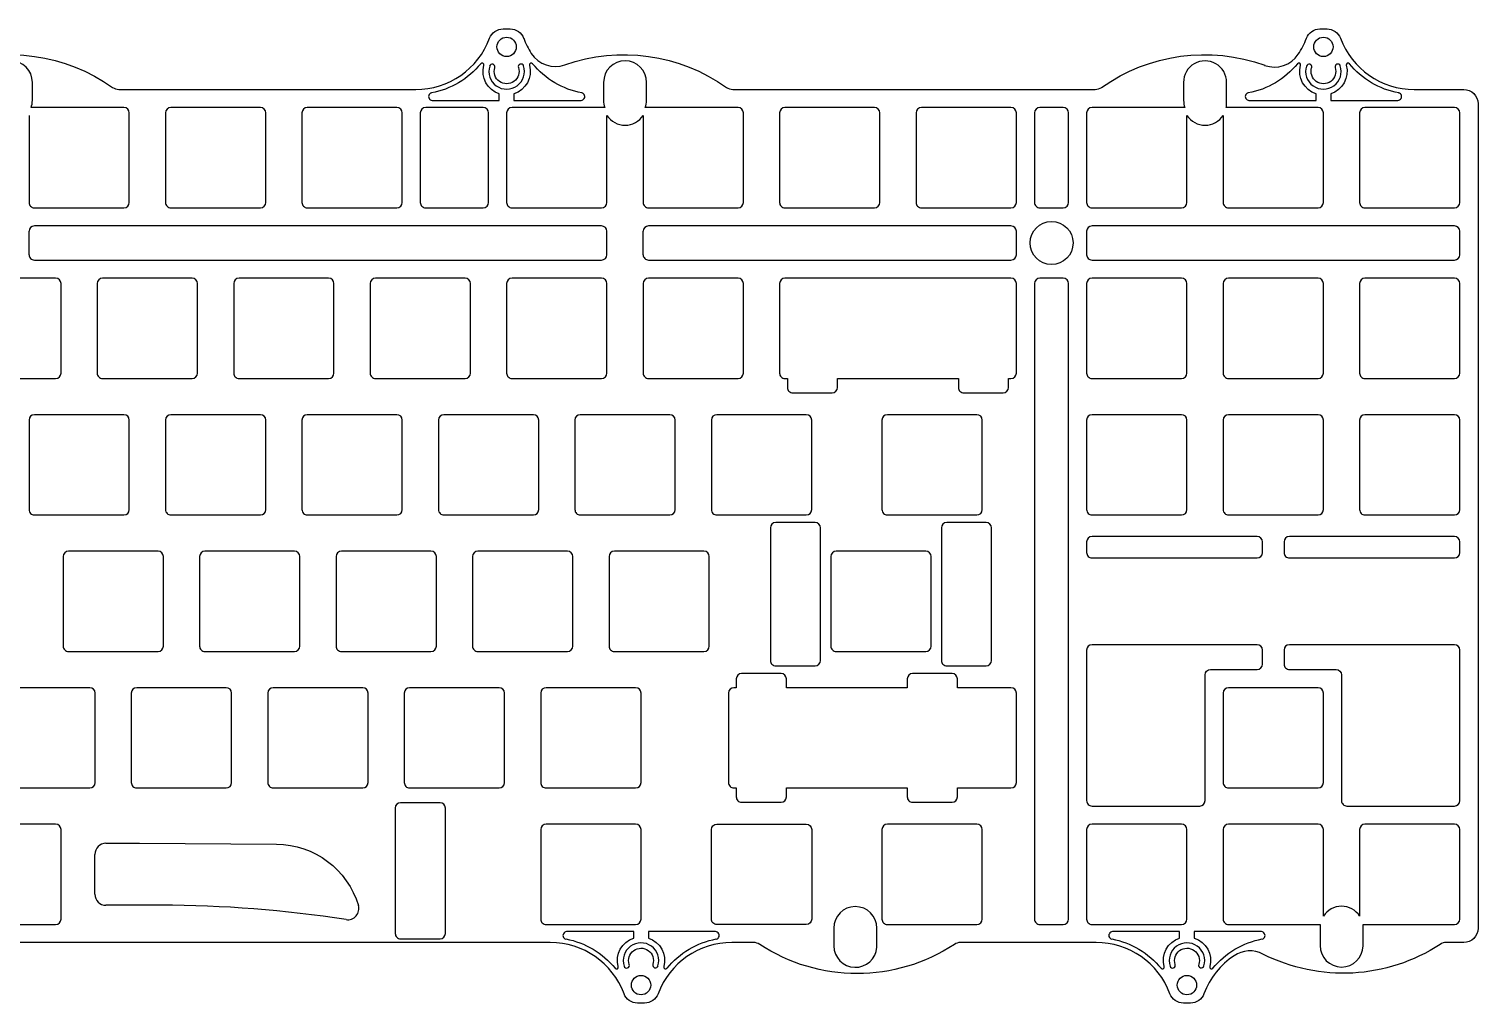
# Model space of a CAD drawing. Header units: millimetres. Extents: x 0 to 348, y -128 to 8.
# Drawn here: x 145.4 to 347.6, y -128.2 to 7.8 of the extents above; entities that cross this region are included whole.
import ezdxf

# ---------------------------------------------------------------- set-up
doc = ezdxf.new("R2010")
doc.units = ezdxf.units.MM
doc.header["$MEASUREMENT"] = 0

msp = doc.modelspace()

# ---------------------------------------------------------------- linework, layer by layer
at = {"color": 242, "true_color": 0xe4002b, "extrusion": (1.77636e-14, 1, -4.47337e-14)}
for p, q in [((211.56, 7.79, 7.27), (212.56, 7.79, 7.27)), ((325.57, 7.79, 7.27), (326.57, 7.79, 7.27))]:
    msp.add_line(p, q, dxfattribs=at)
at = {"color": 242, "true_color": 0xe4002b, "extrusion": (-1, -5.47851e-11, -7.63189e-19)}
msp.add_line((145.86, -2.18, 7.27), (145.86, 0.34, 7.27), dxfattribs=at)
at = {"color": 242, "true_color": 0xe4002b, "extrusion": (1, 5.45905e-11, 1.19719e-18)}
msp.add_line((225.59, 0.34, 7.27), (225.59, -2.18, 7.27), dxfattribs=at)
at = {"color": 242, "true_color": 0xe4002b, "extrusion": (-1, -5.47677e-11, -1.08374e-18)}
msp.add_line((231.59, -2.18, 7.27), (231.59, 0.34, 7.27), dxfattribs=at)
at = {"color": 242, "true_color": 0xe4002b, "extrusion": (1, 6.39145e-11, 1.29641e-18)}
msp.add_line((306.55, 0.34, 7.27), (306.55, -2.18, 7.27), dxfattribs=at)
at = {"color": 242, "true_color": 0xe4002b, "extrusion": (-1, -1.30325e-11, -1.43297e-18)}
msp.add_line((312.55, -2.66, 7.27), (312.55, 0.34, 7.27), dxfattribs=at)
at = {"color": 242, "true_color": 0xe4002b, "extrusion": (5.53269e-32, 1, -4.47337e-14)}
for p, q in [((157.95, -0.65, 7.27), (199.39, -0.65, 7.27)), ((243.65, -0.65, 7.27), (294.22, -0.65, 7.27)), ((338.75, -0.65, 7.27), (345.65, -0.65, 7.27)), ((201.79, -2.19, 7.27), (211.04, -2.19, 7.27)), ((213.08, -2.19, 7.27), (222.33, -2.19, 7.27)), ((315.8, -2.19, 7.27), (325.05, -2.19, 7.27)), ((327.09, -2.19, 7.27), (336.34, -2.19, 7.27)), ((146.14, -17.18, 7.27), (158.64, -17.18, 7.27)), ((165.19, -17.18, 7.27), (177.69, -17.18, 7.27)), ((184.24, -17.18, 7.27), (196.74, -17.18, 7.27)), ((200.76, -17.18, 7.27), (208.79, -17.18, 7.27)), ((212.81, -17.18, 7.27), (225.31, -17.18, 7.27)), ((231.86, -17.18, 7.27), (244.36, -17.18, 7.27)), ((250.91, -17.18, 7.27), (263.41, -17.18, 7.27)), ((269.96, -17.18, 7.27), (282.46, -17.18, 7.27)), ((286.49, -17.18, 7.27), (289.75, -17.18, 7.27)), ((293.77, -17.18, 7.27), (306.27, -17.18, 7.27)), ((312.82, -17.18, 7.27), (325.32, -17.18, 7.27)), ((331.87, -17.18, 7.27), (344.37, -17.18, 7.27)), ((146.14, -24.46, 7.27), (225.31, -24.46, 7.27)), ((231.86, -24.46, 7.27), (282.46, -24.46, 7.27)), ((293.77, -24.46, 7.27), (344.37, -24.46, 7.27)), ((136.61, -40.99, 7.27), (149.11, -40.99, 7.27)), ((155.66, -40.99, 7.27), (168.16, -40.99, 7.27)), ((174.71, -40.99, 7.27), (187.21, -40.99, 7.27)), ((193.76, -40.99, 7.27), (206.26, -40.99, 7.27)), ((212.81, -40.99, 7.27), (225.31, -40.99, 7.27)), ((231.86, -40.99, 7.27), (244.36, -40.99, 7.27)), ((250.91, -40.99, 7.27), (251.25, -40.99, 7.27)), ((258.25, -40.99, 7.27), (275.12, -40.99, 7.27)), ((282.12, -40.99, 7.27), (282.46, -40.99, 7.27)), ((293.77, -40.99, 7.27), (306.27, -40.99, 7.27)), ((312.82, -40.99, 7.27), (325.32, -40.99, 7.27)), ((331.87, -40.99, 7.27), (344.37, -40.99, 7.27)), ((252, -42.99, 7.27), (257.5, -42.99, 7.27)), ((275.87, -42.99, 7.27), (281.37, -42.99, 7.27)), ((146.14, -60.04, 7.27), (158.64, -60.04, 7.27)), ((165.19, -60.04, 7.27), (177.69, -60.04, 7.27)), ((184.24, -60.04, 7.27), (196.74, -60.04, 7.27)), ((203.29, -60.04, 7.27), (215.79, -60.04, 7.27)), ((222.34, -60.04, 7.27), (234.84, -60.04, 7.27)), ((241.39, -60.04, 7.27), (253.89, -60.04, 7.27)), ((265.2, -60.04, 7.27), (277.7, -60.04, 7.27)), ((293.77, -60.04, 7.27), (306.27, -60.04, 7.27)), ((312.82, -60.04, 7.27), (325.32, -60.04, 7.27)), ((331.87, -60.04, 7.27), (344.37, -60.04, 7.27)), ((293.77, -66.04, 7.27), (316.82, -66.04, 7.27)), ((321.32, -66.04, 7.27), (344.37, -66.04, 7.27)), ((150.9, -79.09, 7.27), (163.4, -79.09, 7.27)), ((169.95, -79.09, 7.27), (182.45, -79.09, 7.27)), ((189, -79.09, 7.27), (201.5, -79.09, 7.27)), ((208.05, -79.09, 7.27), (220.55, -79.09, 7.27)), ((227.1, -79.09, 7.27), (239.6, -79.09, 7.27)), ((258.06, -79.09, 7.27), (270.56, -79.09, 7.27)), ((249.62, -81.09, 7.27), (255.12, -81.09, 7.27)), ((273.49, -81.09, 7.27), (278.99, -81.09, 7.27)), ((310.3, -81.61, 7.27), (316.82, -81.61, 7.27)), ((321.32, -81.61, 7.27), (327.85, -81.61, 7.27)), ((141.37, -98.14, 7.27), (153.87, -98.14, 7.27)), ((160.42, -98.14, 7.27), (172.92, -98.14, 7.27)), ((179.47, -98.14, 7.27), (191.97, -98.14, 7.27)), ((198.52, -98.14, 7.27), (211.02, -98.14, 7.27)), ((217.57, -98.14, 7.27), (230.07, -98.14, 7.27)), ((243.77, -98.14, 7.27), (244.11, -98.14, 7.27)), ((251.11, -98.14, 7.27), (267.98, -98.14, 7.27)), ((274.98, -98.14, 7.27), (282.46, -98.14, 7.27)), ((312.82, -98.14, 7.27), (325.32, -98.14, 7.27)), ((244.86, -100.14, 7.27), (250.36, -100.14, 7.27)), ((268.73, -100.14, 7.27), (274.23, -100.14, 7.27)), ((293.77, -100.66, 7.27), (308.8, -100.66, 7.27)), ((329.35, -100.66, 7.27), (344.37, -100.66, 7.27)), ((136.61, -117.19, 7.27), (149.11, -117.19, 7.27)), ((217.57, -117.19, 7.27), (230.07, -117.19, 7.27)), ((265.2, -117.19, 7.27), (277.7, -117.19, 7.27)), ((286.49, -117.19, 7.27), (289.75, -117.19, 7.27)), ((293.77, -117.19, 7.27), (306.27, -117.19, 7.27)), ((312.82, -117.19, 7.27), (325.6, -117.19, 7.27)), ((331.6, -117.19, 7.27), (344.37, -117.19, 7.27)), ((197.26, -119.19, 7.27), (202.76, -119.19, 7.27))]:
    msp.add_line(p, q, dxfattribs=at)
at = {"color": 242, "true_color": 0xe4002b, "extrusion": (-1, 8.29417e-34, -1.21829e-18)}
for p, q in [((211.04, -2.19, 7.27), (211.04, -1.26, 7.27)), ((325.05, -2.19, 7.27), (325.05, -1.26, 7.27)), ((159.39, -16.43, 7.27), (159.39, -3.93, 7.27)), ((178.44, -16.43, 7.27), (178.44, -3.93, 7.27)), ((197.49, -16.43, 7.27), (197.49, -3.93, 7.27)), ((209.54, -16.43, 7.27), (209.54, -3.93, 7.27)), ((245.11, -16.43, 7.27), (245.11, -3.93, 7.27)), ((264.16, -16.43, 7.27), (264.16, -3.93, 7.27)), ((283.21, -16.43, 7.27), (283.21, -3.93, 7.27)), ((290.5, -16.43, 7.27), (290.5, -3.93, 7.27)), ((326.07, -16.43, 7.27), (326.07, -3.93, 7.27)), ((345.12, -16.43, 7.27), (345.12, -3.93, 7.27)), ((226.06, -16.43, 7.27), (226.06, -4.27, 7.27)), ((307.02, -16.43, 7.27), (307.02, -4.27, 7.27)), ((226.06, -23.71, 7.27), (226.06, -20.45, 7.27)), ((283.21, -23.71, 7.27), (283.21, -20.45, 7.27)), ((345.12, -23.71, 7.27), (345.12, -20.45, 7.27)), ((149.86, -40.24, 7.27), (149.86, -27.74, 7.27)), ((168.91, -40.24, 7.27), (168.91, -27.74, 7.27)), ((187.96, -40.24, 7.27), (187.96, -27.74, 7.27)), ((207.01, -40.24, 7.27), (207.01, -27.74, 7.27)), ((226.06, -40.24, 7.27), (226.06, -27.74, 7.27)), ((245.11, -40.24, 7.27), (245.11, -27.74, 7.27)), ((283.21, -40.24, 7.27), (283.21, -27.74, 7.27)), ((290.5, -116.44, 7.27), (290.5, -27.74, 7.27)), ((307.02, -40.24, 7.27), (307.02, -27.74, 7.27)), ((326.07, -40.24, 7.27), (326.07, -27.74, 7.27)), ((345.12, -40.24, 7.27), (345.12, -27.74, 7.27)), ((258.25, -42.24, 7.27), (258.25, -40.99, 7.27)), ((282.12, -42.24, 7.27), (282.12, -40.99, 7.27)), ((159.39, -59.29, 7.27), (159.39, -46.79, 7.27)), ((178.44, -59.29, 7.27), (178.44, -46.79, 7.27)), ((197.49, -59.29, 7.27), (197.49, -46.79, 7.27)), ((216.54, -59.29, 7.27), (216.54, -46.79, 7.27)), ((235.59, -59.29, 7.27), (235.59, -46.79, 7.27)), ((254.64, -59.29, 7.27), (254.64, -46.79, 7.27)), ((278.45, -59.29, 7.27), (278.45, -46.79, 7.27)), ((307.02, -59.29, 7.27), (307.02, -46.79, 7.27)), ((326.07, -59.29, 7.27), (326.07, -46.79, 7.27)), ((345.12, -59.29, 7.27), (345.12, -46.79, 7.27)), ((255.87, -80.34, 7.27), (255.87, -61.84, 7.27)), ((279.74, -80.34, 7.27), (279.74, -61.84, 7.27)), ((317.57, -65.29, 7.27), (317.57, -63.79, 7.27)), ((345.12, -65.29, 7.27), (345.12, -63.79, 7.27)), ((164.15, -78.34, 7.27), (164.15, -65.84, 7.27)), ((183.2, -78.34, 7.27), (183.2, -65.84, 7.27)), ((202.25, -78.34, 7.27), (202.25, -65.84, 7.27)), ((221.3, -78.34, 7.27), (221.3, -65.84, 7.27)), ((240.35, -78.34, 7.27), (240.35, -65.84, 7.27)), ((271.31, -78.34, 7.27), (271.31, -65.84, 7.27)), ((317.57, -80.86, 7.27), (317.57, -78.89, 7.27)), ((345.12, -99.91, 7.27), (345.12, -78.89, 7.27)), ((251.11, -84.14, 7.27), (251.11, -82.92, 7.27)), ((274.98, -84.14, 7.27), (274.98, -82.92, 7.27)), ((309.55, -99.91, 7.27), (309.55, -82.36, 7.27)), ((154.62, -97.39, 7.27), (154.62, -84.89, 7.27)), ((173.67, -97.39, 7.27), (173.67, -84.89, 7.27)), ((192.72, -97.39, 7.27), (192.72, -84.89, 7.27)), ((211.77, -97.39, 7.27), (211.77, -84.89, 7.27)), ((230.82, -97.39, 7.27), (230.82, -84.89, 7.27)), ((283.21, -97.39, 7.27), (283.21, -84.89, 7.27)), ((326.07, -97.39, 7.27), (326.07, -84.89, 7.27)), ((251.11, -99.39, 7.27), (251.11, -98.14, 7.27)), ((274.98, -99.39, 7.27), (274.98, -98.14, 7.27)), ((203.51, -118.44, 7.27), (203.51, -100.94, 7.27)), ((149.86, -116.44, 7.27), (149.86, -103.94, 7.27)), ((230.82, -116.44, 7.27), (230.82, -103.94, 7.27)), ((278.45, -116.44, 7.27), (278.45, -103.94, 7.27)), ((307.02, -116.44, 7.27), (307.02, -103.94, 7.27)), ((326.07, -116.03, 7.27), (326.07, -103.94, 7.27)), ((345.12, -116.44, 7.27), (345.12, -103.94, 7.27)), ((229.8, -119.1, 7.27), (229.8, -118.17, 7.27)), ((263.73, -120.36, 7.27), (263.73, -118.86, 7.27)), ((306, -119.1, 7.27), (306, -118.17, 7.27))]:
    msp.add_line(p, q, dxfattribs=at)
at = {"color": 242, "true_color": 0xe4002b, "extrusion": (1, -8.29417e-34, 1.21829e-18)}
for p, q in [((213.08, -1.26, 7.27), (213.08, -2.19, 7.27)), ((327.09, -1.26, 7.27), (327.09, -2.19, 7.27)), ((164.44, -3.93, 7.27), (164.44, -16.43, 7.27)), ((183.49, -3.93, 7.27), (183.49, -16.43, 7.27)), ((200.01, -3.93, 7.27), (200.01, -16.43, 7.27)), ((212.06, -3.93, 7.27), (212.06, -16.43, 7.27)), ((250.16, -3.93, 7.27), (250.16, -16.43, 7.27)), ((269.21, -3.93, 7.27), (269.21, -16.43, 7.27)), ((285.74, -3.93, 7.27), (285.74, -16.43, 7.27)), ((293.02, -3.93, 7.27), (293.02, -16.43, 7.27)), ((331.12, -3.93, 7.27), (331.12, -16.43, 7.27)), ((347.65, -2.65, 7.27), (347.65, -117.71, 7.27)), ((145.39, -4.27, 7.27), (145.39, -16.43, 7.27)), ((231.11, -4.27, 7.27), (231.11, -16.43, 7.27)), ((312.07, -4.27, 7.27), (312.07, -16.43, 7.27)), ((145.39, -23.71, 7.27), (145.39, -20.45, 7.27)), ((231.11, -23.71, 7.27), (231.11, -20.45, 7.27)), ((293.02, -20.45, 7.27), (293.02, -23.71, 7.27)), ((154.91, -27.74, 7.27), (154.91, -40.24, 7.27)), ((173.96, -27.74, 7.27), (173.96, -40.24, 7.27)), ((193.01, -27.74, 7.27), (193.01, -40.24, 7.27)), ((212.06, -27.74, 7.27), (212.06, -40.24, 7.27)), ((231.11, -27.74, 7.27), (231.11, -40.24, 7.27)), ((250.16, -27.74, 7.27), (250.16, -40.24, 7.27)), ((285.74, -27.74, 7.27), (285.74, -116.44, 7.27)), ((293.02, -27.74, 7.27), (293.02, -40.24, 7.27)), ((312.07, -27.74, 7.27), (312.07, -40.24, 7.27)), ((331.12, -27.74, 7.27), (331.12, -40.24, 7.27)), ((251.25, -40.99, 7.27), (251.25, -42.24, 7.27)), ((275.12, -40.99, 7.27), (275.12, -42.24, 7.27)), ((145.39, -46.79, 7.27), (145.39, -59.29, 7.27)), ((164.44, -46.79, 7.27), (164.44, -59.29, 7.27)), ((183.49, -46.79, 7.27), (183.49, -59.29, 7.27)), ((202.54, -46.79, 7.27), (202.54, -59.29, 7.27)), ((221.59, -46.79, 7.27), (221.59, -59.29, 7.27)), ((240.64, -46.79, 7.27), (240.64, -59.29, 7.27)), ((264.45, -46.79, 7.27), (264.45, -59.29, 7.27)), ((293.02, -46.79, 7.27), (293.02, -59.29, 7.27)), ((312.07, -46.79, 7.27), (312.07, -59.29, 7.27)), ((331.12, -46.79, 7.27), (331.12, -59.29, 7.27)), ((248.87, -61.84, 7.27), (248.87, -80.34, 7.27)), ((272.74, -61.84, 7.27), (272.74, -80.34, 7.27)), ((293.02, -63.79, 7.27), (293.02, -65.29, 7.27)), ((320.57, -63.79, 7.27), (320.57, -65.29, 7.27)), ((150.15, -65.84, 7.27), (150.15, -78.34, 7.27)), ((169.2, -65.84, 7.27), (169.2, -78.34, 7.27)), ((188.25, -65.84, 7.27), (188.25, -78.34, 7.27)), ((207.3, -65.84, 7.27), (207.3, -78.34, 7.27)), ((226.35, -65.84, 7.27), (226.35, -78.34, 7.27)), ((257.31, -65.84, 7.27), (257.31, -78.34, 7.27)), ((293.02, -78.89, 7.27), (293.02, -99.91, 7.27)), ((320.57, -78.89, 7.27), (320.57, -80.86, 7.27)), ((244.11, -82.92, 7.27), (244.11, -84.14, 7.27)), ((267.98, -82.92, 7.27), (267.98, -84.14, 7.27)), ((328.6, -82.36, 7.27), (328.6, -99.91, 7.27)), ((159.67, -84.89, 7.27), (159.67, -97.39, 7.27)), ((178.72, -84.89, 7.27), (178.72, -97.39, 7.27)), ((197.77, -84.89, 7.27), (197.77, -97.39, 7.27)), ((216.82, -84.89, 7.27), (216.82, -97.39, 7.27)), ((243.02, -84.89, 7.27), (243.02, -97.39, 7.27)), ((312.07, -84.89, 7.27), (312.07, -97.39, 7.27)), ((244.11, -98.14, 7.27), (244.11, -99.39, 7.27)), ((267.98, -98.14, 7.27), (267.98, -99.39, 7.27)), ((196.51, -100.94, 7.27), (196.51, -118.44, 7.27)), ((216.82, -103.94, 7.27), (216.82, -116.44, 7.27)), ((264.45, -103.94, 7.27), (264.45, -116.44, 7.27)), ((293.02, -103.94, 7.27), (293.02, -116.44, 7.27)), ((312.07, -103.94, 7.27), (312.07, -116.44, 7.27)), ((331.12, -103.94, 7.27), (331.12, -116.03, 7.27)), ((231.84, -118.17, 7.27), (231.84, -119.1, 7.27)), ((257.73, -117.69, 7.27), (257.73, -118.67, 7.27)), ((257.74, -118.67, 7.27), (257.74, -120.17, 7.27)), ((308.04, -118.17, 7.27), (308.04, -119.1, 7.27))]:
    msp.add_line(p, q, dxfattribs=at)
at = {"color": 242, "true_color": 0xe4002b, "extrusion": (-5.53269e-32, -1, 4.47337e-14)}
for p, q in [((158.64, -3.18, 7.27), (145.68, -3.18, 7.27)), ((177.69, -3.18, 7.27), (165.19, -3.18, 7.27)), ((196.74, -3.18, 7.27), (184.24, -3.18, 7.27)), ((208.79, -3.18, 7.27), (200.76, -3.18, 7.27)), ((225.77, -3.18, 7.27), (212.81, -3.18, 7.27)), ((244.36, -3.18, 7.27), (231.41, -3.18, 7.27)), ((263.41, -3.18, 7.27), (250.91, -3.18, 7.27)), ((282.46, -3.18, 7.27), (269.96, -3.18, 7.27)), ((289.75, -3.18, 7.27), (286.49, -3.18, 7.27)), ((306.73, -3.18, 7.27), (293.77, -3.18, 7.27)), ((325.32, -3.18, 7.27), (312.5, -3.18, 7.27)), ((344.37, -3.18, 7.27), (331.87, -3.18, 7.27)), ((225.31, -19.7, 7.27), (146.14, -19.7, 7.27)), ((282.46, -19.7, 7.27), (231.86, -19.7, 7.27)), ((344.37, -19.7, 7.27), (293.77, -19.7, 7.27)), ((149.11, -26.99, 7.27), (136.61, -26.99, 7.27)), ((168.16, -26.99, 7.27), (155.66, -26.99, 7.27)), ((187.21, -26.99, 7.27), (174.71, -26.99, 7.27)), ((206.26, -26.99, 7.27), (193.76, -26.99, 7.27)), ((225.31, -26.99, 7.27), (212.81, -26.99, 7.27)), ((244.36, -26.99, 7.27), (231.86, -26.99, 7.27)), ((282.46, -26.99, 7.27), (250.91, -26.99, 7.27)), ((289.75, -26.99, 7.27), (286.49, -26.99, 7.27)), ((306.27, -26.99, 7.27), (293.77, -26.99, 7.27)), ((325.32, -26.99, 7.27), (312.82, -26.99, 7.27)), ((344.37, -26.99, 7.27), (331.87, -26.99, 7.27)), ((158.64, -46.04, 7.27), (146.14, -46.04, 7.27)), ((177.69, -46.04, 7.27), (165.19, -46.04, 7.27)), ((196.74, -46.04, 7.27), (184.24, -46.04, 7.27)), ((215.79, -46.04, 7.27), (203.29, -46.04, 7.27)), ((234.84, -46.04, 7.27), (222.34, -46.04, 7.27)), ((253.89, -46.04, 7.27), (241.39, -46.04, 7.27)), ((277.7, -46.04, 7.27), (265.2, -46.04, 7.27)), ((306.27, -46.04, 7.27), (293.77, -46.04, 7.27)), ((325.32, -46.04, 7.27), (312.82, -46.04, 7.27)), ((344.37, -46.04, 7.27), (331.87, -46.04, 7.27)), ((255.12, -61.09, 7.27), (249.62, -61.09, 7.27)), ((278.99, -61.09, 7.27), (273.49, -61.09, 7.27)), ((316.82, -63.04, 7.27), (293.77, -63.04, 7.27)), ((344.37, -63.04, 7.27), (321.32, -63.04, 7.27)), ((163.4, -65.09, 7.27), (150.9, -65.09, 7.27)), ((182.45, -65.09, 7.27), (169.95, -65.09, 7.27)), ((201.5, -65.09, 7.27), (189, -65.09, 7.27)), ((220.55, -65.09, 7.27), (208.05, -65.09, 7.27)), ((239.6, -65.09, 7.27), (227.1, -65.09, 7.27)), ((270.56, -65.09, 7.27), (258.06, -65.09, 7.27)), ((316.82, -78.14, 7.27), (293.77, -78.14, 7.27)), ((344.37, -78.14, 7.27), (321.32, -78.14, 7.27)), ((250.36, -82.17, 7.27), (244.86, -82.17, 7.27)), ((274.23, -82.17, 7.27), (268.73, -82.17, 7.27)), ((153.87, -84.14, 7.27), (141.37, -84.14, 7.27)), ((172.92, -84.14, 7.27), (160.42, -84.14, 7.27)), ((191.97, -84.14, 7.27), (179.47, -84.14, 7.27)), ((211.02, -84.14, 7.27), (198.52, -84.14, 7.27)), ((230.07, -84.14, 7.27), (217.57, -84.14, 7.27)), ((244.11, -84.14, 7.27), (243.77, -84.14, 7.27)), ((267.98, -84.14, 7.27), (251.11, -84.14, 7.27)), ((282.46, -84.14, 7.27), (274.98, -84.14, 7.27)), ((325.32, -84.14, 7.27), (312.82, -84.14, 7.27)), ((202.76, -100.19, 7.27), (197.26, -100.19, 7.27)), ((149.11, -103.19, 7.27), (136.61, -103.19, 7.27)), ((230.07, -103.19, 7.27), (217.57, -103.19, 7.27)), ((277.7, -103.19, 7.27), (265.2, -103.19, 7.27)), ((306.27, -103.19, 7.27), (293.77, -103.19, 7.27)), ((325.32, -103.19, 7.27), (312.82, -103.19, 7.27)), ((344.37, -103.19, 7.27), (331.87, -103.19, 7.27)), ((229.8, -118.17, 7.27), (220.55, -118.17, 7.27)), ((241.09, -118.17, 7.27), (231.84, -118.17, 7.27)), ((306, -118.17, 7.27), (296.75, -118.17, 7.27)), ((317.29, -118.17, 7.27), (308.04, -118.17, 7.27)), ((218.15, -119.71, 7.27), (121.26, -119.71, 7.27)), ((246.53, -119.71, 7.27), (243.5, -119.71, 7.27)), ((294.35, -119.71, 7.27), (275.41, -119.71, 7.27)), ((345.65, -119.71, 7.27), (343.21, -119.71, 7.27)), ((231.32, -128.15, 7.27), (230.32, -128.15, 7.27)), ((307.52, -128.15, 7.27), (306.52, -128.15, 7.27))]:
    msp.add_line(p, q, dxfattribs=at)
at = {"color": 242, "true_color": 0xe4002b, "extrusion": (1, 2.427e-11, 7.9834e-18)}
msp.add_line((240.64, -116.44, 7.27), (240.64, -103.94, 7.27), dxfattribs=at)
at = {"color": 242, "true_color": 0xe4002b, "extrusion": (-3.80522e-32, -1, 4.57299e-14)}
msp.add_line((241.39, -103.19, 7.27), (253.89, -103.19, 7.27), dxfattribs=at)
at = {"color": 242, "true_color": 0xe4002b, "extrusion": (-1, -3.05085e-31, -7.9834e-18)}
msp.add_line((254.64, -103.94, 7.27), (254.64, -116.44, 7.27), dxfattribs=at)
at = {"color": 242, "true_color": 0xe4002b, "extrusion": (-5.27524e-32, -1, 4.262e-14)}
msp.add_line((156.13, -105.86, 7.27), (160.82, -105.86, 7.27), dxfattribs=at)
at = {"color": 242, "true_color": 0xe4002b, "extrusion": (-0.006366, -0.99998, 4.28329e-14)}
msp.add_line((160.82, -105.86, 7.27), (179.95, -105.99, 7.27), dxfattribs=at)
at = {"color": 242, "true_color": 0xe4002b, "extrusion": (1, 3.02455e-31, 7.9834e-18)}
msp.add_line((154.58, -112.96, 7.27), (154.58, -107.41, 7.27), dxfattribs=at)
at = {"color": 242, "true_color": 0xe4002b, "extrusion": (5.27524e-32, 1, -4.262e-14)}
msp.add_line((163.82, -114.51, 7.27), (156.13, -114.51, 7.27), dxfattribs=at)
at = {"color": 242, "true_color": 0xe4002b, "extrusion": (1.214e-10, 1, -4.57299e-14)}
msp.add_line((253.89, -117.19, 7.27), (241.39, -117.19, 7.27), dxfattribs=at)
at = {"color": 242, "true_color": 0xe4002b, "extrusion": (1, 2.79874e-12, 1.20721e-18)}
msp.add_line((325.6, -117.19, 7.27), (325.6, -118.63, 7.27), dxfattribs=at)
at = {"color": 242, "true_color": 0xe4002b, "extrusion": (-1, -6.62711e-11, -2.14574e-18)}
msp.add_line((331.6, -120.16, 7.27), (331.6, -117.19, 7.27), dxfattribs=at)
at = {"color": 242, "true_color": 0xe4002b, "extrusion": (-1, -6.6382e-11, -9.468e-19)}
msp.add_line((263.73, -118.71, 7.27), (263.73, -117.69, 7.27), dxfattribs=at)
at = {"color": 242, "true_color": 0xe4002b, "extrusion": (1, 0.000711772, -1.10951e-16)}
msp.add_line((325.6, -118.63, 7.27), (325.6, -120.13, 7.27), dxfattribs=at)
at = {"color": 242, "true_color": 0xe4002b}
for centre, radius in [((212.06, 5.29, 7.27), 1.35), ((326.07, 5.29, 7.27), 1.35), ((288.12, -22.08, 7.27), 3), ((230.82, -125.65, 7.27), 1.35), ((307.02, -125.65, 7.27), 1.35)]:
    msp.add_circle(centre, radius, dxfattribs=at)
for centre, radius, start, end in [((199.39, 10.35, 7.27), 11, 270, 339.4547), ((224.74, 10.35, 7.27), 11, 200.5453, 212.8657), ((313.4, 10.35, 7.27), 11, 326.3919, 339.4547), ((338.75, 10.35, 7.27), 11, 200.5453, 270), ((218.86, 6.55, 7.27), 4, 212.8657, 289.5012), ((319.23, 6.47, 7.27), 4, 250.047, 326.3919), ((142.86, 0.34, 7.27), 3, 359.984, 179.9752), ((208.63, 2.78, 7.27), 0.25, 345.1479, 140.69), ((212.06, 1.87, 7.27), 2.48, 162.5864, 18.093), ((210.05, 2.5, 7.27), 0.378, 342.5864, 162.5864), ((214.06, 2.52, 7.27), 0.378, 18.093, 198.093), ((215.49, 2.78, 7.27), 0.25, 39.31, 194.8521), ((228.59, 0.34, 7.27), 3, 0, 180), ((309.55, 0.34, 7.27), 3, 0.0084, 180.0207), ((322.65, 2.78, 7.27), 0.25, 345.1479, 140.69), ((326.07, 1.87, 7.27), 2.48, 162.5864, 18.093), ((324.07, 2.5, 7.27), 0.378, 342.5865, 162.5864), ((328.07, 2.52, 7.27), 0.378, 18.093, 198.093), ((329.5, 2.78, 7.27), 0.25, 39.31, 194.8521), ((157.95, 0.9, 7.27), 1.55, 234.6318, 270), ((201.66, -1.64, 7.27), 0.5, 100.719, 226.9289), ((201.79, -1.49, 7.27), 0.697, 226.9289, 270), ((222.33, -1.49, 7.27), 0.697, 270, 313.0711), ((222.47, -1.64, 7.27), 0.5, 313.0711, 79.281), ((243.65, 0.9, 7.27), 1.55, 234.6319, 270), ((294.22, 0.9, 7.27), 1.55, 270, 305.3704), ((315.67, -1.64, 7.27), 0.5, 100.719, 226.9289), ((315.8, -1.49, 7.27), 0.697, 226.9289, 270), ((336.34, -1.49, 7.27), 0.697, 270, 313.0711), ((336.48, -1.64, 7.27), 0.5, 313.0711, 79.281), ((142.86, -2.16, 7.27), 3, 340.205, 359.6372), ((158.64, -3.93, 7.27), 0.75, 0, 90), ((165.19, -3.93, 7.27), 0.75, 90, 180), ((177.69, -3.93, 7.27), 0.75, 0, 90), ((184.24, -3.93, 7.27), 0.75, 90, 180), ((196.74, -3.93, 7.27), 0.75, 0, 90), ((200.76, -3.93, 7.27), 0.75, 90, 180), ((208.79, -3.93, 7.27), 0.75, 0, 90), ((212.81, -3.93, 7.27), 0.75, 90, 180), ((228.59, -2.16, 7.27), 3, 180.4262, 199.795), ((228.59, -2.16, 7.27), 3, 340.205, 359.6372), ((244.36, -3.93, 7.27), 0.75, 360, 90), ((250.91, -3.93, 7.27), 0.75, 90, 180), ((263.41, -3.93, 7.27), 0.75, 0, 90), ((269.96, -3.93, 7.27), 0.75, 90, 180), ((282.46, -3.93, 7.27), 0.75, 360, 90), ((286.49, -3.93, 7.27), 0.75, 90, 180), ((289.75, -3.93, 7.27), 0.75, 0, 90), ((293.77, -3.93, 7.27), 0.75, 90, 180), ((309.55, -2.16, 7.27), 3, 180.4262, 199.795), ((309.55, -2.66, 7.27), 3, 350.0937, 0), ((325.32, -3.93, 7.27), 0.75, 360, 90), ((331.87, -3.93, 7.27), 0.75, 90, 180), ((344.37, -3.93, 7.27), 0.75, 360, 90), ((228.59, -2.65, 7.27), 3, 212.6562, 327.3446), ((309.55, -2.65, 7.27), 3, 212.6391, 327.3275), ((146.14, -16.43, 7.27), 0.75, 179.9996, 270.0038), ((158.64, -16.43, 7.27), 0.75, 270, 0), ((165.19, -16.43, 7.27), 0.75, 179.9996, 270.0043), ((177.69, -16.43, 7.27), 0.75, 270, 360), ((184.24, -16.43, 7.27), 0.75, 179.9995, 270.0049), ((196.74, -16.43, 7.27), 0.75, 270, 0), ((200.76, -16.43, 7.27), 0.75, 179.9995, 270.0053), ((208.79, -16.43, 7.27), 0.75, 270, 0), ((212.81, -16.43, 7.27), 0.75, 179.9995, 270.0056), ((225.31, -16.43, 7.27), 0.75, 270, 0), ((231.86, -16.43, 7.27), 0.75, 179.9995, 270.0061), ((244.36, -16.43, 7.27), 0.75, 270, 0), ((250.91, -16.43, 7.27), 0.75, 179.9994, 270.0066), ((263.41, -16.43, 7.27), 0.75, 270, 0), ((269.96, -16.43, 7.27), 0.75, 179.9994, 270.0071), ((282.46, -16.43, 7.27), 0.75, 270, 0), ((286.49, -16.43, 7.27), 0.75, 179.9994, 270.0075), ((289.75, -16.43, 7.27), 0.75, 270, 0), ((293.77, -16.43, 7.27), 0.75, 179.9994, 270.0077), ((306.27, -16.43, 7.27), 0.75, 270, 360), ((312.82, -16.43, 7.27), 0.75, 179.9994, 270.0082), ((325.32, -16.43, 7.27), 0.75, 270, 0), ((331.87, -16.43, 7.27), 0.75, 179.9993, 270.0087), ((344.37, -16.43, 7.27), 0.75, 270, 360), ((146.14, -20.45, 7.27), 0.75, 90, 180), ((225.31, -20.45, 7.27), 0.75, 0, 90), ((231.86, -20.45, 7.27), 0.75, 90, 180), ((282.46, -20.45, 7.27), 0.75, 360, 90), ((293.77, -20.45, 7.27), 0.75, 90, 180), ((344.37, -20.45, 7.27), 0.75, 360, 90), ((146.14, -23.71, 7.27), 0.75, 179.9995, 270.0038), ((225.31, -23.71, 7.27), 0.75, 270, 0), ((231.86, -23.71, 7.27), 0.75, 179.9994, 270.0061), ((282.46, -23.71, 7.27), 0.75, 270, 0), ((293.77, -23.71, 7.27), 0.75, 179.9994, 270.0077), ((344.37, -23.71, 7.27), 0.75, 270, 0), ((149.11, -27.74, 7.27), 0.75, 0, 90), ((155.66, -27.74, 7.27), 0.75, 90, 180), ((168.16, -27.74, 7.27), 0.75, 360, 90), ((174.71, -27.74, 7.27), 0.75, 90, 180), ((187.21, -27.74, 7.27), 0.75, 0, 90), ((193.76, -27.74, 7.27), 0.75, 90, 180), ((206.26, -27.74, 7.27), 0.75, 0, 90), ((212.81, -27.74, 7.27), 0.75, 90, 180), ((225.31, -27.74, 7.27), 0.75, 0, 90), ((231.86, -27.74, 7.27), 0.75, 90, 180), ((244.36, -27.74, 7.27), 0.75, 0, 90), ((250.91, -27.74, 7.27), 0.75, 90, 180), ((282.46, -27.74, 7.27), 0.75, 360, 90), ((286.49, -27.74, 7.27), 0.75, 90, 180), ((289.75, -27.74, 7.27), 0.75, 360, 90), ((293.77, -27.74, 7.27), 0.75, 90, 180), ((306.27, -27.74, 7.27), 0.75, 360, 90), ((312.82, -27.74, 7.27), 0.75, 90, 180), ((325.32, -27.74, 7.27), 0.75, 360, 90), ((331.87, -27.74, 7.27), 0.75, 90, 180), ((344.37, -27.74, 7.27), 0.75, 360, 90), ((149.11, -40.24, 7.27), 0.75, 270, 0), ((155.66, -40.24, 7.27), 0.75, 179.9993, 270.0041), ((168.16, -40.24, 7.27), 0.75, 270, 0), ((174.71, -40.24, 7.27), 0.75, 179.9993, 270.0046), ((187.21, -40.24, 7.27), 0.75, 270, 0), ((193.76, -40.24, 7.27), 0.75, 179.9993, 270.0051), ((206.26, -40.24, 7.27), 0.75, 270, 0), ((212.81, -40.24, 7.27), 0.75, 179.9992, 270.0056), ((225.31, -40.24, 7.27), 0.75, 270, 0), ((231.86, -40.24, 7.27), 0.75, 179.9992, 270.0061), ((244.36, -40.24, 7.27), 0.75, 270, 0), ((250.91, -40.24, 7.27), 0.75, 179.9993, 270.0066), ((282.46, -40.24, 7.27), 0.75, 270, 0), ((293.77, -40.24, 7.27), 0.75, 179.9991, 270.0077), ((306.27, -40.24, 7.27), 0.75, 270, 0), ((312.82, -40.24, 7.27), 0.75, 179.9991, 270.0082), ((325.32, -40.24, 7.27), 0.75, 270, 0), ((331.87, -40.24, 7.27), 0.75, 179.9991, 270.0087), ((344.37, -40.24, 7.27), 0.75, 270, 0), ((252, -42.24, 7.27), 0.75, 179.9992, 270.0066), ((257.5, -42.24, 7.27), 0.75, 270, 360), ((275.87, -42.24, 7.27), 0.75, 179.9991, 270.0073), ((281.37, -42.24, 7.27), 0.75, 270, 0), ((146.14, -46.79, 7.27), 0.75, 90, 180), ((158.64, -46.79, 7.27), 0.75, 0, 90), ((165.19, -46.79, 7.27), 0.75, 90, 180), ((177.69, -46.79, 7.27), 0.75, 360, 90), ((184.24, -46.79, 7.27), 0.75, 90, 180), ((196.74, -46.79, 7.27), 0.75, 360, 90), ((203.29, -46.79, 7.27), 0.75, 90, 180), ((215.79, -46.79, 7.27), 0.75, 0, 90), ((222.34, -46.79, 7.27), 0.75, 90, 180), ((234.84, -46.79, 7.27), 0.75, 360, 90), ((241.39, -46.79, 7.27), 0.75, 90, 180), ((253.89, -46.79, 7.27), 0.75, 360, 90), ((265.2, -46.79, 7.27), 0.75, 90, 180), ((277.7, -46.79, 7.27), 0.75, 360, 90), ((293.77, -46.79, 7.27), 0.75, 90, 180), ((306.27, -46.79, 7.27), 0.75, 360, 90), ((312.82, -46.79, 7.27), 0.75, 90, 180), ((325.32, -46.79, 7.27), 0.75, 360, 90), ((331.87, -46.79, 7.27), 0.75, 90, 180), ((344.37, -46.79, 7.27), 0.75, 360, 90), ((146.14, -59.29, 7.27), 0.75, 179.9991, 270.0038), ((158.64, -59.29, 7.27), 0.75, 270, 0), ((165.19, -59.29, 7.27), 0.75, 179.9991, 270.0043), ((177.69, -59.29, 7.27), 0.75, 270, 0), ((184.24, -59.29, 7.27), 0.75, 179.9991, 270.0049), ((196.74, -59.29, 7.27), 0.75, 270, 360), ((203.29, -59.29, 7.27), 0.75, 179.999, 270.0054), ((215.79, -59.29, 7.27), 0.75, 270, 360), ((222.34, -59.29, 7.27), 0.75, 179.999, 270.0059), ((234.84, -59.29, 7.27), 0.75, 270, 0), ((241.39, -59.29, 7.27), 0.75, 179.999, 270.0064), ((253.89, -59.29, 7.27), 0.75, 270, 0), ((265.2, -59.29, 7.27), 0.75, 179.9989, 270.007), ((277.7, -59.29, 7.27), 0.75, 270, 0), ((293.77, -59.29, 7.27), 0.75, 179.9989, 270.0077), ((306.27, -59.29, 7.27), 0.75, 270, 0), ((312.82, -59.29, 7.27), 0.75, 179.9989, 270.0082), ((325.32, -59.29, 7.27), 0.75, 270, 360), ((331.87, -59.29, 7.27), 0.75, 179.999, 270.0087), ((344.37, -59.29, 7.27), 0.75, 270, 360), ((249.62, -61.84, 7.27), 0.75, 90, 180), ((255.12, -61.84, 7.27), 0.75, 360, 90), ((273.49, -61.84, 7.27), 0.75, 90, 180), ((278.99, -61.84, 7.27), 0.75, 360, 90), ((293.77, -63.79, 7.27), 0.75, 90, 180), ((316.82, -63.79, 7.27), 0.75, 360, 90), ((321.32, -63.79, 7.27), 0.75, 90, 180), ((344.37, -63.79, 7.27), 0.75, 0, 90), ((150.9, -65.84, 7.27), 0.75, 90, 180), ((163.4, -65.84, 7.27), 0.75, 360, 90), ((169.95, -65.84, 7.27), 0.75, 90, 180), ((182.45, -65.84, 7.27), 0.75, 0, 90), ((189, -65.84, 7.27), 0.75, 90, 180), ((201.5, -65.84, 7.27), 0.75, 360, 90), ((208.05, -65.84, 7.27), 0.75, 90, 180), ((220.55, -65.84, 7.27), 0.75, 360, 90), ((227.1, -65.84, 7.27), 0.75, 90, 180), ((239.6, -65.84, 7.27), 0.75, 360, 90), ((258.06, -65.84, 7.27), 0.75, 90, 180), ((270.56, -65.84, 7.27), 0.75, 360, 90), ((293.77, -65.29, 7.27), 0.75, 179.9988, 270.0077), ((316.82, -65.29, 7.27), 0.75, 270, 0), ((321.32, -65.29, 7.27), 0.75, 179.9988, 270.0085), ((344.37, -65.29, 7.27), 0.75, 270, 360), ((150.9, -78.34, 7.27), 0.75, 179.9989, 270.004), ((163.4, -78.34, 7.27), 0.75, 270, 0), ((169.95, -78.34, 7.27), 0.75, 179.9989, 270.0045), ((182.45, -78.34, 7.27), 0.75, 270, 0), ((189, -78.34, 7.27), 0.75, 179.9988, 270.005), ((201.5, -78.34, 7.27), 0.75, 270, 0), ((208.05, -78.34, 7.27), 0.75, 179.9988, 270.0055), ((220.55, -78.34, 7.27), 0.75, 270, 0), ((227.1, -78.34, 7.27), 0.75, 179.9988, 270.006), ((239.6, -78.34, 7.27), 0.75, 270, 0), ((258.06, -78.34, 7.27), 0.75, 179.9987, 270.0068), ((270.56, -78.34, 7.27), 0.75, 270, 0), ((293.77, -78.89, 7.27), 0.75, 90, 180), ((316.82, -78.89, 7.27), 0.75, 0, 90), ((321.32, -78.89, 7.27), 0.75, 90, 180), ((344.37, -78.89, 7.27), 0.75, 360, 90), ((249.62, -80.34, 7.27), 0.75, 179.9987, 270.0066), ((255.12, -80.34, 7.27), 0.75, 270, 0), ((273.49, -80.34, 7.27), 0.75, 179.9987, 270.0072), ((278.99, -80.34, 7.27), 0.75, 270, 0), ((316.82, -80.86, 7.27), 0.75, 270, 0), ((321.32, -80.86, 7.27), 0.75, 179.9986, 270.0085), ((244.86, -82.92, 7.27), 0.75, 90, 180), ((250.36, -82.92, 7.27), 0.75, 360, 90), ((268.73, -82.92, 7.27), 0.75, 90, 180), ((274.23, -82.92, 7.27), 0.75, 360, 90), ((153.87, -84.89, 7.27), 0.75, 360, 90), ((160.42, -84.89, 7.27), 0.75, 90, 180), ((172.92, -84.89, 7.27), 0.75, 360, 90), ((179.47, -84.89, 7.27), 0.75, 90, 180), ((191.97, -84.89, 7.27), 0.75, 360, 90), ((198.52, -84.89, 7.27), 0.75, 90, 180), ((211.02, -84.89, 7.27), 0.75, 360, 90), ((217.57, -84.89, 7.27), 0.75, 90, 180), ((230.07, -84.89, 7.27), 0.75, 360, 90), ((243.77, -84.89, 7.27), 0.75, 90, 180), ((282.46, -84.89, 7.27), 0.75, 360, 90), ((312.82, -84.89, 7.27), 0.75, 90, 180), ((325.32, -84.89, 7.27), 0.75, 360, 90), ((153.87, -97.39, 7.27), 0.75, 270, 0), ((160.42, -97.39, 7.27), 0.75, 179.9987, 270.0042), ((172.92, -97.39, 7.27), 0.75, 270, 0), ((179.47, -97.39, 7.27), 0.75, 179.9986, 270.0047), ((191.97, -97.39, 7.27), 0.75, 270, 0), ((198.52, -97.39, 7.27), 0.75, 179.9986, 270.0052), ((211.02, -97.39, 7.27), 0.75, 270, 0), ((217.57, -97.39, 7.27), 0.75, 179.9986, 270.0057), ((230.07, -97.39, 7.27), 0.75, 270, 0), ((243.77, -97.39, 7.27), 0.75, 179.9985, 270.0064), ((282.46, -97.39, 7.27), 0.75, 270, 0), ((312.82, -97.39, 7.27), 0.75, 179.9984, 270.0082), ((325.32, -97.39, 7.27), 0.75, 270, 0), ((197.26, -100.94, 7.27), 0.75, 90, 180), ((202.76, -100.94, 7.27), 0.75, 0, 90), ((244.86, -99.39, 7.27), 0.75, 179.9985, 270.0064), ((250.36, -99.39, 7.27), 0.75, 270, 0), ((268.73, -99.39, 7.27), 0.75, 179.9985, 270.0071), ((274.23, -99.39, 7.27), 0.75, 270, 0), ((293.77, -99.91, 7.27), 0.75, 179.9984, 270.0077), ((308.8, -99.91, 7.27), 0.75, 270, 0), ((329.35, -99.91, 7.27), 0.75, 179.9987, 270.0087), ((344.37, -99.91, 7.27), 0.75, 270, 0), ((149.11, -103.94, 7.27), 0.75, 0, 90), ((217.57, -103.94, 7.27), 0.75, 90, 180), ((230.07, -103.94, 7.27), 0.75, 0, 90), ((265.2, -103.94, 7.27), 0.75, 90, 180), ((277.7, -103.94, 7.27), 0.75, 0, 90), ((293.77, -103.94, 7.27), 0.75, 90, 180), ((306.27, -103.94, 7.27), 0.75, 0, 90), ((312.82, -103.94, 7.27), 0.75, 90, 180), ((325.32, -103.94, 7.27), 0.75, 360, 90), ((331.87, -103.94, 7.27), 0.75, 90, 180), ((344.37, -103.94, 7.27), 0.75, 0, 90), ((156.13, -107.41, 7.27), 1.55, 90, 180), ((156.13, -112.96, 7.27), 1.55, 180, 270), ((163.82, -282.27, 7.27), 167.76, 81.1455, 90), ((189.88, -114.98, 7.27), 1.55, 261.1455, 16.7236), ((260.73, -117.69, 7.27), 3, 360, 179.982), ((328.6, -117.65, 7.27), 3, 32.6714, 147.3641), ((149.11, -116.44, 7.27), 0.75, 270, 0), ((217.57, -116.44, 7.27), 0.75, 179.9984, 270.0057), ((230.07, -116.44, 7.27), 0.75, 270, 360), ((265.2, -116.44, 7.27), 0.75, 179.9983, 270.007), ((277.7, -116.44, 7.27), 0.75, 270, 0), ((286.49, -116.44, 7.27), 0.75, 179.9983, 270.0075), ((289.75, -116.44, 7.27), 0.75, 270, 0), ((293.77, -116.44, 7.27), 0.75, 179.9983, 270.0077), ((306.27, -116.44, 7.27), 0.75, 270, 0), ((312.82, -116.44, 7.27), 0.75, 179.9982, 270.0082), ((344.37, -116.44, 7.27), 0.75, 270, 0), ((197.26, -118.44, 7.27), 0.75, 179.9984, 270.0052), ((202.76, -118.44, 7.27), 0.75, 270, 0), ((220.42, -118.73, 7.27), 0.5, 133.0711, 259.281), ((220.55, -118.87, 7.27), 0.697, 90, 133.0711), ((241.09, -118.87, 7.27), 0.697, 46.9289, 90), ((241.23, -118.73, 7.27), 0.5, 280.719, 46.9289), ((260.73, -118.69, 7.27), 3, 356.7388, 359.6371), ((296.62, -118.73, 7.27), 0.5, 133.0711, 259.281), ((296.75, -118.87, 7.27), 0.697, 90, 133.0711), ((317.29, -118.87, 7.27), 0.697, 46.9289, 90), ((317.43, -118.73, 7.27), 0.5, 280.719, 46.9289), ((218.15, -130.71, 7.27), 11, 20.5453, 90), ((230.82, -122.23, 7.27), 2.48, 342.5863, 198.093), ((243.5, -130.71, 7.27), 11, 90, 159.4547), ((246.53, -121.26, 7.27), 1.55, 56.6631, 90), ((260.74, -120.17, 7.27), 3, 179.9462, 356.4303), ((275.41, -121.26, 7.27), 1.55, 90, 123.3369), ((294.35, -130.71, 7.27), 11, 20.5453, 90), ((307.02, -122.23, 7.27), 2.48, 342.5863, 198.093), ((315.82, -124.88, 7.27), 4, 63.0779, 123.5928), ((328.6, -120.13, 7.27), 3, 179.9266, 359.5526), ((343.21, -121.26, 7.27), 1.55, 90, 123.1727), ((227.4, -123.14, 7.27), 0.25, 219.31, 14.8521), ((228.82, -122.89, 7.27), 0.378, 198.093, 18.0927), ((232.83, -122.86, 7.27), 0.378, 162.5867, 342.5863), ((234.25, -123.14, 7.27), 0.25, 165.1479, 320.69), ((303.6, -123.14, 7.27), 0.25, 219.31, 14.8521), ((305.02, -122.89, 7.27), 0.378, 198.093, 18.0927), ((309.03, -122.86, 7.27), 0.378, 162.5867, 342.5863), ((319.7, -130.71, 7.27), 11, 123.5928, 159.4547), ((310.45, -123.14, 7.27), 0.25, 165.1479, 320.69)]:
    msp.add_arc(centre, radius, start, end, dxfattribs=at)
at = {"color": 242, "true_color": 0xe4002b, "extrusion": (1.21829e-18, -4.47337e-14, -1)}
for centre, radius, start, end in [((-211.56, 5.79, -7.27), 2, 20.5453, 90), ((-212.56, 5.79, -7.27), 2, 90, 159.4547), ((-325.57, 5.79, -7.27), 2, 20.5453, 90), ((-326.57, 5.79, -7.27), 2, 90, 159.4547), ((-142.74, -20.53, -7.27), 24.73, 70.4611, 125.3682), ((-228.44, -20.53, -7.27), 24.73, 70.4988, 125.3681), ((-309.43, -20.53, -7.27), 24.73, 54.6296, 109.953), ((-199.39, 10.35, -7.27), 11.7, 219.31, 259.281), ((-212.06, 1.87, -7.27), 3.3, 288.0213, 14.8521), ((-212.06, 1.87, -7.27), 1.73, 161.907, 17.4137), ((-212.06, 1.87, -7.27), 3.3, 165.1479, 251.9787), ((-224.74, 10.35, -7.27), 11.7, 280.719, 320.69), ((-313.4, 10.35, -7.27), 11.7, 219.31, 259.281), ((-326.07, 1.87, -7.27), 3.3, 288.0213, 14.8521), ((-326.07, 1.87, -7.27), 1.73, 161.907, 17.4137), ((-326.07, 1.87, -7.27), 3.3, 165.1479, 251.9787), ((-338.75, 10.35, -7.27), 11.7, 280.719, 320.69), ((-345.65, -2.65, -7.27), 2, 90, 180), ((-310.3, -82.36, -7.27), 0.75, 0, 90), ((-327.85, -82.36, -7.27), 0.75, 90, 180), ((-241.39, -103.94, -7.27), 0.75, 0, 90), ((-253.89, -103.94, -7.27), 0.75, 90, 180), ((-179.87, -117.99, -7.27), 12, 90.3647, 163.2764), ((-241.39, -116.44, -7.27), 0.75, 269.9943, 0.0016), ((-253.89, -116.44, -7.27), 0.75, 180, 270), ((-218.15, -130.71, -7.27), 11.7, 100.719, 140.69), ((-230.82, -122.23, -7.27), 3.3, 345.1479, 71.9787), ((-230.82, -122.23, -7.27), 3.3, 108.0213, 194.8521), ((-243.5, -130.71, -7.27), 11.7, 39.31, 79.281), ((-294.35, -130.71, -7.27), 11.7, 100.719, 140.69), ((-307.02, -122.23, -7.27), 3.3, 345.1479, 71.9787), ((-307.02, -122.23, -7.27), 3.3, 108.0213, 194.8521), ((-319.7, -130.71, -7.27), 11.7, 39.31, 79.281), ((-345.65, -117.71, -7.27), 2, 180, 270), ((-230.82, -122.23, -7.27), 1.73, 341.9069, 197.4137), ((-260.97, -99.31, -7.27), 24.73, 236.6631, 303.3369), ((-307.02, -122.23, -7.27), 1.73, 341.9069, 197.4137), ((-328.83, -99.27, -7.27), 24.73, 236.8273, 296.9221), ((-230.32, -126.15, -7.27), 2, 270, 339.4547), ((-231.32, -126.15, -7.27), 2, 200.5453, 270), ((-306.52, -126.15, -7.27), 2, 270, 339.4547), ((-307.52, -126.15, -7.27), 2, 200.5453, 270)]:
    msp.add_arc(centre, radius, start, end, dxfattribs=at)

doc.saveas('drawing.dxf')
